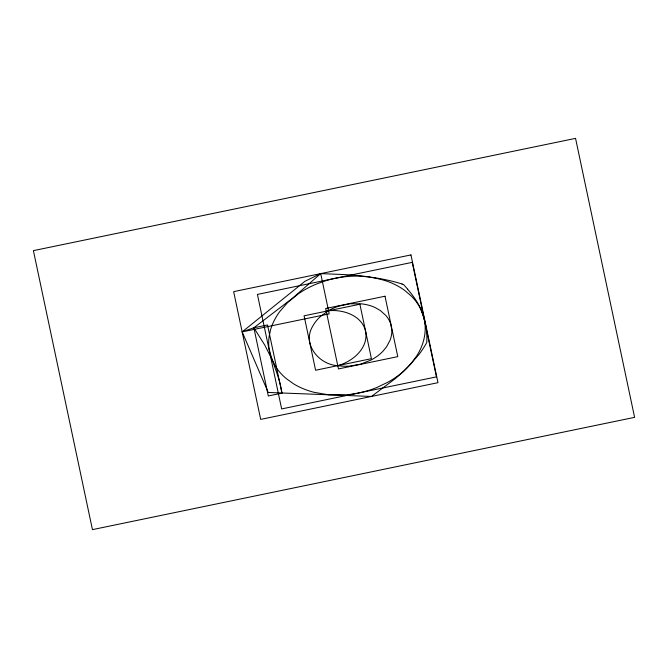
<?xml version="1.0" encoding="UTF-8"?>
<svg xmlns="http://www.w3.org/2000/svg" width="668" height="668" viewBox="0 0 668 668"><rect width="100%" height="100%" fill="white"/><g stroke="black" fill="none" stroke-linecap="round" stroke-linejoin="round"><path stroke-width="1" d="M407.973 367.024L418.911 354.549A137.725 91.8 -11.5 0 0 426.777 342.509L426.869 339.828A172.561 115.013 -11.5 0 0 426.209 327.779L423.838 317.116L419.88 307.439A94.914 63.268 -11.5 0 0 410.736 295.532L404.549 290.313A85.02 56.671 -11.5 0 0 387.281 281.286C365.855 274.348 342.968 274.682 320.698 273.613L305.009 281.253L242.167 331.887L268.235 392.458L371.475 396.45L394.571 379.173A193.762 129.149 -11.5 0 0 406.628 368.394M253.865 327.788L267.534 324.957L281.971 393.143L268.302 395.974L253.865 327.788L292.367 298.329L320.707 273.613L329.215 313.86L242.167 331.887L253.865 327.788L264.745 345.047L275.984 367.208A94.522 63.001 -11.5 0 0 286.129 378.472L293.644 383.875A82.323 54.868 -11.5 0 0 313.96 392.291L328.79 394.838L346.366 394.805A72.687 48.447 -11.5 0 0 369.404 390.179A70.065 46.702 -11.5 0 0 376.727 387.549L388.108 382.096A78.281 52.179 -11.5 0 0 403.455 371.333L410.962 363.751L417.108 355.326A92.568 61.698 -11.5 0 0 424.005 338.876L424.706 335.144A98.764 65.831 -11.5 0 0 424.514 320.59L422.109 312.206M407.522 367.475L406.612 368.385M328.238 310.804L320.106 316.799A45.716 30.469 -11.5 0 0 312.774 326.118C301.736 343.911 319.02 364.82 337.766 365.646A38.769 25.843 -11.5 0 0 349.356 366.139L360.57 364.202L371.016 360.044A41.282 27.513 -11.5 0 0 382.889 351.301L386.572 346.792L390.012 340.338A51.094 34.051 -11.5 0 0 391.84 330.343L390.705 323.888A51.077 34.043 -11.5 0 0 385.603 315.221L380.201 310.461L375.232 307.597A41.307 27.53 -11.5 0 0 361.188 303.815L350.032 303.773L338.91 306.094A38.519 25.676 -11.5 0 0 328.238 310.804C343.101 309.092 362.482 315.555 365.747 331.971C368.185 348.654 352.37 361.647 337.766 365.646M369.546 276.978L360.102 276.168A72.954 48.622 -11.5 0 0 337.206 277.921L334.61 278.431A68.954 45.958 -11.5 0 0 326.894 280.376L316.882 283.883A75.86 50.559 -11.5 0 0 298.746 293.519L287.591 302.587L279.808 311.497A91.316 60.863 -11.5 0 0 272.861 323.412A89.913 59.928 -11.5 0 0 270.59 329.683L269.204 336.021A99.707 66.458 -11.5 0 0 269.029 348.529C272.435 363.592 280.001 377.604 281.863 393.16M402.019 284.092L403.597 284.61L407.722 289.211M369.504 277.07A162.9 108.575 -11.5 0 1 402.094 284M407.605 289.261A170.165 113.426 -11.5 0 1 422.268 312.156M575.557 138.368L33.4 250.642L92.443 529.632L634.6 417.358L575.557 138.368M410.962 254.925L233.65 291.649L260.687 419.395L437.999 382.672L410.962 254.925M412.214 262.365L257.414 294.421L281.645 408.933L436.454 376.877L412.214 262.365M385.002 296.225L325.667 308.516L338.459 368.928L397.786 356.637L385.002 296.225M359.893 304.241L304.082 315.805L315.597 370.239L371.416 358.674L359.893 304.241"/></g></svg>
